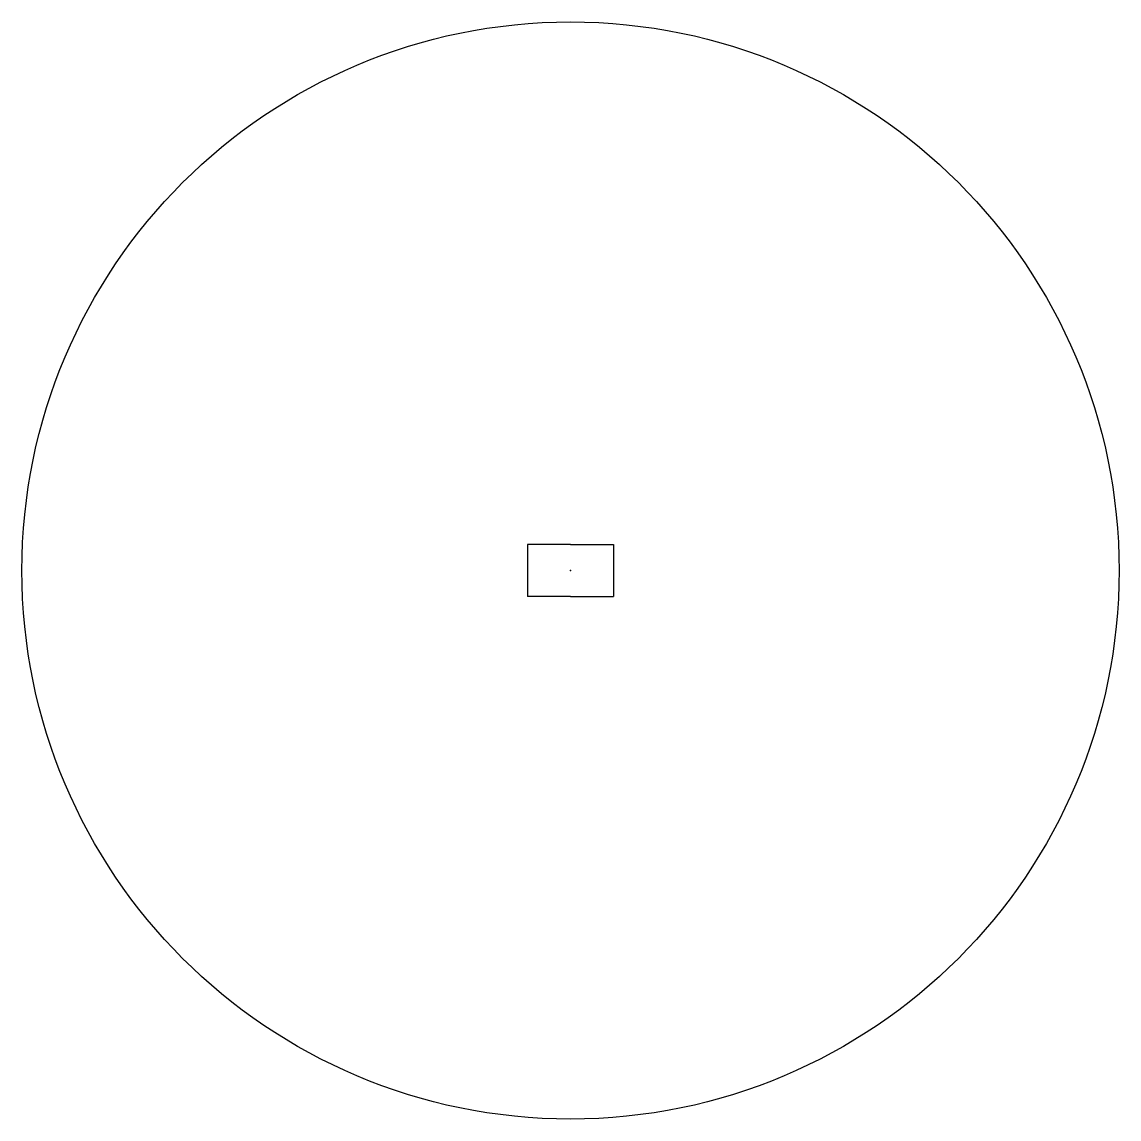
# Model space of a CAD drawing. Header units: centimetres. Extents: x -2.94 to 2.94, y -2.94 to 2.94.
import ezdxf

# ---------------------------------------------------------------- set-up
doc = ezdxf.new("R2010")
doc.units = ezdxf.units.CM
doc.header["$MEASUREMENT"] = 0
doc.layers.add('rotating_wheel v1_Sketch1', color=7, linetype='Continuous')

msp = doc.modelspace()

# ---------------------------------------------------------------- linework, layer by layer
at = {"layer": 'rotating_wheel v1_Sketch1'}
for p, q in [((-0.23, 0.14), (-0.23, -0.14)), ((0, 0.14), (-0.23, 0.14)), ((-0.23, 0.14), (-0.23, -0.14)), ((0, 0.14), (0.23, 0.14)), ((0.23, 0.14), (0.23, -0.14)), ((0, -0.14), (-0.23, -0.14)), ((0, -0.14), (0.23, -0.14))]:
    msp.add_line(p, q, dxfattribs=at)
msp.add_circle((0, 0), 2.935, dxfattribs=at)
msp.add_point((0, 0), dxfattribs=at)

doc.saveas('drawing.dxf')
